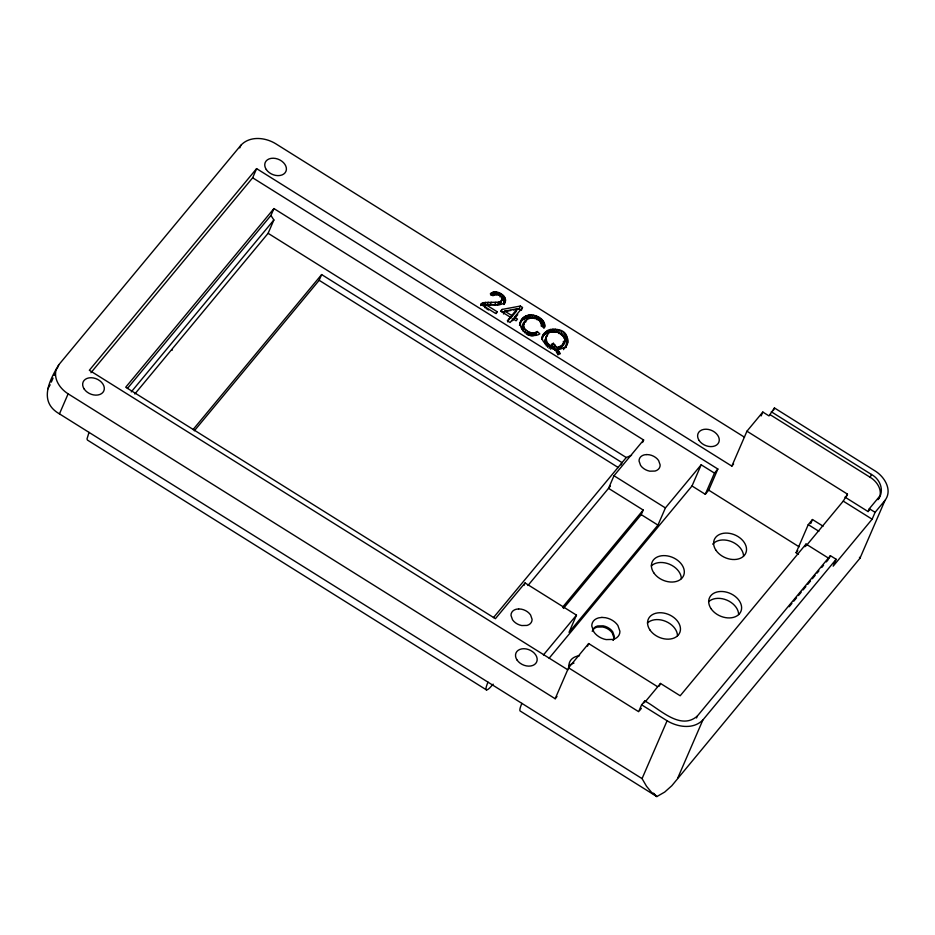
<?xml version="1.0" encoding="UTF-8"?>
<svg xmlns="http://www.w3.org/2000/svg" width="935" height="935" viewBox="0 0 935 935"><rect width="100%" height="100%" fill="white"/><g stroke="black" fill="none" stroke-linecap="round" stroke-linejoin="round"><path stroke-width="1.4" d="M502.644 295.004L501.405 297.868L504.023 301.222L504.012 304.448C509.926 296.781 496.321 288.144 490.326 293.8L492.979 295.752C495.947 292.41 502.27 295.39 502.434 299.516L499.43 304.448L482.589 305.464L483.827 302.601L498.764 302.134L500.669 301.584L502.434 299.516M524.255 322.505L523.612 326.362L524.395 328.197L523.156 331.06C517.207 318.099 541.809 311.484 541.271 326.14L544.556 327.495C546.391 314.312 522.197 309.415 519.813 323.814L522.49 318.671M521.052 320.95C517.078 330.803 531.968 339.101 539.834 333.889L537.298 331.539C533.079 334.601 527.059 332.194 524.395 328.197M547.735 334.648L546.122 337.582L546.73 341.918L545.491 344.781C542.569 316.918 582.891 340.352 555.156 350.239L553.964 348.217L555.203 345.354L553.368 343.297L551.451 344.302L553.66 346.99L552.83 348.895M567.463 343.764L564.354 347.726L557.751 349.912L560.381 353.687L558.37 354.529L555.109 349.678C516.354 332.474 577.959 315.2 565.617 347.808L567.872 342.537M564.565 333.725L563.326 336.588L566.54 341.532L566.224 346.628M744.505 437.218L275.626 143.686C265.283 137.351 249.879 135.645 240.914 145.229L58.823 364.732C49.052 380.942 38.464 401.91 59.454 413.866L642.064 778.61L646.541 786.3L651.59 792.413L656.837 796.573L664.692 792.085L671.844 785.692L859.966 558.253L884.989 500.412C892.925 489.975 884.3 476.324 874.587 470.632L774.46 407.952L768.991 415.911L762.831 412.054L746.948 431.199L731.836 466.133L256.611 168.627L89.339 370.272L567.861 669.846M56.287 369.173C53.202 379.037 60.05 388.75 68.126 393.834L555.168 698.737L556.991 696.528M562.94 345.19L564.717 340.41M89.024 432.379L87.002 438.936L87.458 440.081L486.422 689.878A26.718 3.81 -58 0 0 490.15 687.505L493.166 684.151M51.308 382.111L53.05 378.102M54.207 375.426L55.352 372.749M57.093 368.741L58.823 364.732M59.454 413.866L68.126 393.834M239.757 147.894L240.914 145.229M90.952 372.714L252.649 177.79L256.611 168.627M127.405 388.481L270.951 215.436L273.932 208.563L643.631 440.011L642.544 442.524M134.815 393.997L268.111 233.306L273.873 219.994L270.951 215.436M194.328 430.79L319.162 280.301L321.64 274.574L622.032 462.626L621.039 464.917M480.66 305.535L481.49 303.618L483.827 302.601M481.432 305.055L482.261 303.15M484.482 305.137L485.721 302.274M484.914 307.708L486.153 304.845C492.161 303.267 500.903 307.428 505.251 301.584M490.571 294.852L491.401 292.947M486.89 305.032L488.128 302.169M492.57 292.351L491.331 295.215L495.375 294.934L496.614 292.071M492.593 294.876L493.832 292.012M493.949 294.782L495.188 291.919M489.963 305.102L491.202 302.239M496.847 295.331L498.086 292.468M494.51 305.207L495.749 302.344M498.787 295.004L499.617 293.099M499.944 296.839L501.183 293.976M497.525 304.997L498.764 302.134M499.43 304.448L500.669 301.584M501.429 300.03L502.259 298.125M496.275 313.599L497.093 311.694L486.153 304.845M502.562 298.943L503.801 296.079M503.439 300.053L504.678 297.19M504.023 301.222L505.262 298.358M504.316 302.367L505.554 299.504M503.836 304.413L505.554 300.579M501.23 311.355L502.06 309.438L520.327 306.061L522.572 307.463L514.472 317.222L513.233 320.086M503.509 313.996L504.748 311.133L517.371 308.714L516.132 311.577L510.498 318.367L511.737 315.504L517.371 308.714M502.06 309.438L500.657 311.133L510.335 317.199L507.6 321.862M512.24 320.822L513.07 318.917L516.085 320.798L517.487 319.104L514.472 317.222M513.467 309.964L519.089 308.924L520.327 306.061M522.151 308.41L521.333 310.326L519.089 308.924M519.498 325.357L520.316 323.452M521.251 321.535L523.518 317.584M522.279 320.448L524.652 316.684M523.413 319.548L524.64 318.823L525.879 315.96M524.64 318.823L525.984 318.274L527.223 315.411M522.349 327.308L523.588 324.445M525.54 320.576L523.016 325.368M522.373 329.225L523.612 326.362M525.984 318.274L527.41 317.912L528.649 315.048M525.692 322.072L526.931 319.209M522.665 330.149L523.904 327.285M527.41 317.912L528.871 317.736L530.11 314.873M528.871 317.736L530.402 317.76L531.641 314.896M524.535 332.731L525.774 329.868M530.402 317.76L531.98 317.982L533.219 315.118M526.358 334.146L527.597 331.282M534.808 315.504L533.569 318.367L531.98 317.982M528.006 333.877L528.836 331.972M535.124 318.917L536.363 316.053M530.087 332.474L528.848 335.338L527.597 334.835M536.655 319.606L537.894 316.743M531.337 332.802L530.098 335.665L533.792 335.513L536.059 334.403L537.298 331.539M531.349 335.805L532.588 332.942M538.151 320.46L539.39 317.596M532.599 335.758L533.838 332.895M533.792 335.513L535.03 332.65M540.933 318.671L539.694 321.535L542.031 323.872L543.609 327.729L544.848 324.866M534.949 335.057L536.187 332.194M540.991 322.68L542.23 319.817M542.031 323.872L543.27 321.009M542.826 325.135L544.065 322.271M543.352 326.432L544.591 323.568M544.006 328.091L544.836 326.175M543.258 335.081L542.019 337.944C544.217 332.72 550.727 330.616 555.893 332.369L557.131 329.506M542.031 338.225L543.866 333.889M543.445 335.607L544.684 332.743M541.856 339.51L542.686 337.605M544.439 334.566L545.678 331.703M545.549 333.69L546.788 330.826M546.788 332.965L548.027 330.102M548.155 332.392L549.394 329.529M544.883 340.445L546.718 336.121M544.684 341.906L545.923 339.043M549.605 331.995L550.844 329.132M544.906 343.367L546.145 340.504M551.112 331.796L552.351 328.933M546.379 346.09L547.618 343.227L546.73 341.918M552.667 331.796L553.906 328.933M547.583 347.282L548.822 344.419L547.618 343.227M554.28 331.995L555.519 329.132M549.102 348.381L550.341 345.529L548.822 344.419M557.903 331.96L558.733 330.055M550.727 349.246L551.966 346.382L550.341 345.529M552.129 346.16L553.368 343.297M559.06 333.631L560.299 330.768M560.603 334.496L561.841 331.633M555.156 350.239L556.395 347.376L555.203 345.354M562.052 335.501L563.291 332.638M557.038 350.052L558.277 347.189L561.573 345.588L564.179 342.327M556.512 352.775L557.751 349.912M558.768 349.456L560.007 346.593M564.424 337.745L565.663 334.882M560.334 348.451L561.573 345.588M557.798 354.844L559.036 351.981M561.748 347.049L562.987 344.185M565.348 338.984L566.587 336.121M566.061 340.258L567.3 337.395M566.54 341.532L567.779 338.669M563.536 349.632L564.354 347.726M566.797 342.829L568.036 339.966M566.832 344.115L568.071 341.252M523.974 585.462L525.061 582.949L576.474 615.137L569.041 632.317L657.96 525.108L665.404 507.927L701.18 464.788L714.469 473.11L705.294 494.299L692.017 485.978L701.18 464.788M643.631 440.011L613.991 475.74L608.533 488.339L643.198 510.042L641.211 514.624L563.396 608.428M555.168 698.737L568.55 667.812L588.664 643.56L657.515 686.676M587.542 646.143L588.664 643.56M705.294 494.299L708.718 490.15L717.858 469.031L252.649 177.79M761.148 415.935L762.831 412.054M884.989 500.412L875.102 512.333L872.133 519.206L833.178 566.154L836.159 559.282L830.385 555.67L697.335 716.058C680.271 731.065 659.152 708.391 644.788 700.993L641.609 704.815L638.64 711.687L568.55 667.812M643.958 702.898L644.788 700.993M773.338 410.558L774.46 407.952M659.327 686.103L660.484 683.438L680.189 695.769L806.04 544.065L829.146 558.534M642.064 778.61L667.099 720.768L641.609 704.815M696.505 717.963L697.335 716.058M677.875 777.756L702.91 719.927L836.159 559.282M798.467 554.174L796.106 552.702L808.249 524.64L812.48 519.533L823.092 526.183M810.75 523.542L812.48 519.533M804.883 546.741L806.04 544.065M806.157 545.841L843.253 501.125L847.461 494.124L746.948 431.199M846.315 496.789L847.461 494.124M829.555 557.576L830.385 555.67M871.42 474.454C880.501 479.339 884.814 491.191 877.977 499.664C883.926 491.833 877.451 481.583 870.181 477.317L871.42 474.454L771.293 411.774M844.983 497.116L868.089 511.574L869.328 508.71L879.216 496.789M500.646 303.571L501.02 300.988M47.615 389.217L50.151 384.776M273.932 208.563L125.711 387.23L495.421 618.678L525.061 582.949M131.251 391.917L273.873 219.994M193.077 429.562L321.64 274.574M497.093 311.694L495.62 313.47L480.882 304.237L481.49 303.618M510.335 317.199L507.343 320.798L510.078 322.517L513.07 318.917M514.133 318.999L517.733 314.663M493.47 617.614L626.263 457.519L631.557 455.333M527.948 585.497L610.391 486.106M562.601 607.189L643.198 510.042M543.445 654.956L576.474 615.137M549.149 658.205L692.017 485.978M714.469 473.11L717.858 469.031M731.836 466.133L733.601 464.005M645.325 701.706L660.484 683.438M639.552 710.588L641.375 708.379M796.106 552.702L797.8 550.657M789.14 606.757L791.922 603.391M793.792 601.158L796.573 597.792M798.443 595.548L801.225 592.182M803.095 589.938L805.876 586.572M807.746 584.328L810.528 580.962M812.398 578.718L815.18 575.352M817.05 573.108L818.908 570.864M821.701 567.51L823.56 565.266M826.353 561.9L828.211 559.656M868.089 511.574L869.889 509.411M702.91 719.927C693.513 729.697 677.676 727.22 667.099 720.768M502.224 312.045L510.662 310.478M556.395 347.376L558.277 347.189M859.966 558.253L859.452 557.272M551.966 346.382L553.66 346.99M171.76 349.69L172.414 350.076M770.054 414.637L870.181 477.317M869.328 508.71L875.102 512.333M843.253 501.125L872.133 519.206M504.748 311.133L511.737 315.504M486.13 308.468L488.561 309.988M808.249 524.64L818.861 531.29M708.718 490.15L799.121 546.823M268.111 233.306L626.263 457.519M319.162 280.301L618.315 467.582M613.991 475.74L665.404 507.927M641.211 514.624L657.96 525.108M653.542 793.184L656.837 796.573L520.316 711.091A26.706 3.81 -58 0 1 519.86 709.946A27.244 3.892 -58 0 1 521.882 703.377M563.349 341.357L563.478 343.274M592.697 630.202A11.103 8.018 23.4 0 1 597.675 625.959L603.133 625.831A11.652 8.415 23.4 0 1 612.764 631.861L614.353 636.408A11.103 8.018 23.4 0 1 612.998 640.405M486.422 689.866A27.244 3.892 -58 0 1 488 682.164M613.547 639.68A11.103 8.018 23.4 0 0 613.863 637.541L612.273 632.995A11.652 8.415 23.4 0 0 602.643 626.976L597.184 627.104A11.103 8.018 23.4 0 0 592.206 631.335M651.274 565.909A17.134 12.365 23.4 0 1 669.635 564.296A17.134 12.365 23.4 0 1 681.358 578.648M708.566 601.766A17.134 12.365 23.4 0 1 726.927 600.153A17.134 12.365 23.4 0 1 738.65 614.517M712.727 544.193A17.134 12.365 23.4 0 1 731.147 541.482A17.134 12.365 23.4 0 1 743.559 556.126M647.417 623.014A17.134 12.365 23.4 0 1 665.778 621.401A17.134 12.365 23.4 0 1 677.501 635.765M568.784 665.919A17.134 12.365 23.4 0 1 573.985 663.09M569.193 668.198A17.134 12.365 23.4 0 1 579.536 655.727M646.658 454.562L644.133 454.901A10.659 7.69 23.4 0 0 639.049 461.037L640.58 465.396A11.185 8.076 23.4 0 0 649.813 471.182L655.061 471.053A10.659 7.69 23.4 0 0 660.145 464.929L658.626 460.569A11.185 8.076 23.4 0 0 649.381 454.784L646.658 454.562M518.598 608.93L516.085 609.281A10.659 7.69 23.4 0 0 511.001 615.405L512.52 619.765A11.185 8.076 23.4 0 0 521.765 625.55L527.001 625.433A10.659 7.69 23.4 0 0 532.085 619.297L530.566 614.938A11.185 8.076 23.4 0 0 521.321 609.153L518.598 608.93M601.918 617.416L598.564 617.883A14.212 10.25 23.4 0 0 591.785 626.053L593.818 631.873A14.913 10.764 23.4 0 0 606.137 639.587L613.126 639.411A14.212 10.25 23.4 0 0 619.905 631.254L617.871 625.433A14.913 10.764 23.4 0 0 605.553 617.719L601.918 617.416M517.032 659.993A11.267 8.134 23.4 0 0 535.802 663.347A11.267 8.134 23.4 0 0 526.206 648.937A11.267 8.134 23.4 0 0 517.032 659.993M699.123 440.478A11.267 8.134 23.4 0 0 717.893 443.833A11.267 8.134 23.4 0 0 708.286 429.422A11.267 8.134 23.4 0 0 699.123 440.478M266.265 169.492A11.267 8.134 23.4 0 0 285.035 172.846A11.267 8.134 23.4 0 0 275.428 158.436A11.267 8.134 23.4 0 0 266.265 169.492M84.173 389.007A11.267 8.134 23.4 0 0 102.944 392.349A11.267 8.134 23.4 0 0 93.348 377.95A11.267 8.134 23.4 0 0 84.173 389.007M715.918 550.212A17.134 12.365 23.4 0 0 744.435 555.308A17.134 12.365 23.4 0 0 729.849 533.417A17.134 12.365 23.4 0 0 715.918 550.212M653.717 572.734A17.134 12.365 23.4 0 0 682.234 577.83A17.134 12.365 23.4 0 0 667.648 555.939A17.134 12.365 23.4 0 0 653.717 572.734M710.997 608.603A17.134 12.365 23.4 0 0 739.527 613.699A17.134 12.365 23.4 0 0 724.941 591.808A17.134 12.365 23.4 0 0 710.997 608.603M649.86 629.851A17.134 12.365 23.4 0 0 678.378 634.947A17.134 12.365 23.4 0 0 663.792 613.056A17.134 12.365 23.4 0 0 649.86 629.851"/></g></svg>
